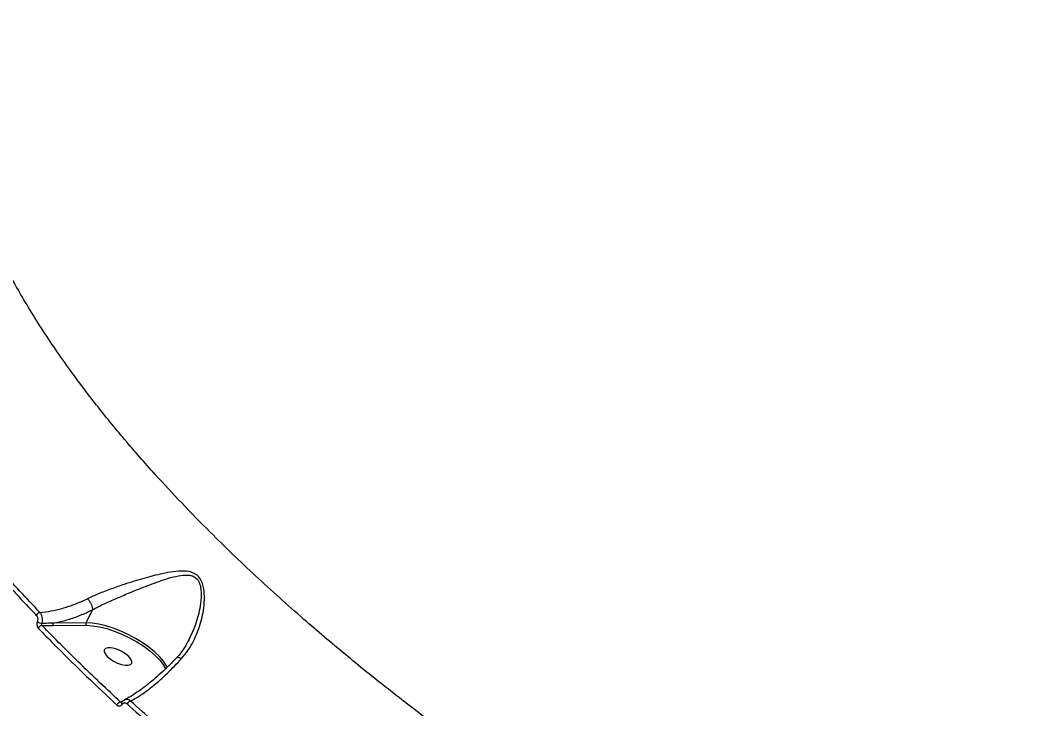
# Model space of a CAD drawing. Header units: millimetres. Extents: x -6328 to 5334, y -5037 to 4112.
# Drawn here: x -3359.1 to -3058, y 952.4 to 1155 of the extents above; entities that cross this region are included whole.
import ezdxf

# ---------------------------------------------------------------- set-up
doc = ezdxf.new("R2010")
doc.units = ezdxf.units.MM
for name, color, linetype in [('DIKOM_ОБЪЕКТ', 7, 'Continuous'), ('DIKOM_РАЗМЕР_ЗОНА', 7, 'Continuous'), ('DIKOM_РАЗМЕР_ОБЪЕКТА', 7, 'Continuous')]:
    doc.layers.add(name, color=color, linetype=linetype)
doc.styles.add('style1', font='arial.ttf', dxfattribs={"width": 0.8})
doc.dimstyles.new('1-50', dxfattribs={"dimtxt": 300, "dimasz": 200, "dimexe": 100, "dimexo": 0, "dimgap": 100, "dimtad": 1, "dimtxsty": 'style1', "dimcen": 200, "dimclrd": 7, "dimclre": 7, "dimclrt": 7, "dimadec": 1, "dimazin": 2, "dimtfac": 1, "dimtmove": 0, "dimatfit": 2, "dimfxl": 0, "dimlwd": 25, "dimlwe": 18, "dimarcsym": 0})

# ---------------------------------------------------------------- blocks, each defined once
blk = doc.blocks.new('*D2')
at = {"layer": 'Defpoints', "color": 0, "transparency": 16777216}
for p in [(-5303.77, 2121.42), (-1621.11, 2121.42), (560.33, -2395.62)]:
    blk.add_point(p, dxfattribs=at)
at = {"layer": 'DIKOM_РАЗМЕР_ОБЪЕКТА', "color": 7, "lineweight": 18, "transparency": 16777216}
for p, q in [((-1621.11, 2121.42), (-5403.77, 2121.42)), ((560.33, -2395.62), (-5403.77, -2395.62))]:
    blk.add_line(p, q, dxfattribs=at)
at = {"layer": 'DIKOM_РАЗМЕР_ОБЪЕКТА', "color": 7, "lineweight": 25, "transparency": 16777216}
blk.add_line((-5303.77, -2195.62), (-5303.77, 1921.42), dxfattribs=at)
at = {"layer": 'DIKOM_РАЗМЕР_ОБЪЕКТА', "color": 7, "transparency": 16777216}
for points in [[(-5337.11, 1921.42), (-5270.44, 1921.42), (-5303.77, 2121.42)], [(-5337.11, -2195.62), (-5270.44, -2195.62), (-5303.77, -2395.62)]]:
    blk.add_solid(points, dxfattribs=at)
at = {"layer": 'DIKOM_РАЗМЕР_ОБЪЕКТА', "color": 7, "transparency": 16777216, "insert": (-5556.94, -137.1), "char_height": 300, "attachment_point": 5, "rotation": 90, "style": 'style1'}
blk.add_mtext('4500', dxfattribs=at)
blk = doc.blocks.new('*D3')
at = {"layer": 'Defpoints', "color": 0, "transparency": 16777216}
for p in [(-1814.92, 4111.71), (-5877.98, -3895.62), (33.33, -3895.62)]:
    blk.add_point(p, dxfattribs=at)
at = {"layer": 'DIKOM_РАЗМЕР_ЗОНА', "color": 7, "lineweight": 18, "transparency": 16777216}
for p, q in [((-1814.92, 4111.71), (-5977.98, 4111.71)), ((33.33, -3895.62), (-5977.98, -3895.62))]:
    blk.add_line(p, q, dxfattribs=at)
at = {"layer": 'DIKOM_РАЗМЕР_ЗОНА', "color": 7, "lineweight": 25, "transparency": 16777216}
blk.add_line((-5877.98, 3911.71), (-5877.98, -3695.62), dxfattribs=at)
at = {"layer": 'DIKOM_РАЗМЕР_ЗОНА', "color": 7, "transparency": 16777216}
for points in [[(-5911.31, 3911.71), (-5844.65, 3911.71), (-5877.98, 4111.71)], [(-5911.31, -3695.62), (-5844.65, -3695.62), (-5877.98, -3895.62)]]:
    blk.add_solid(points, dxfattribs=at)
at = {"layer": 'DIKOM_РАЗМЕР_ЗОНА', "color": 7, "transparency": 16777216, "insert": (-6131.15, 108.05), "char_height": 300, "attachment_point": 5, "rotation": 90, "style": 'style1'}
blk.add_mtext('8000', dxfattribs=at)

msp = doc.modelspace()

# ---------------------------------------------------------------- linework, layer by layer
at = {"layer": 'DIKOM_ОБЪЕКТ', "color": 7, "linetype": 'Continuous', "lineweight": 15}
for p, q in [((-3337.928, 981.459), (-3339.853, 977.6)), ((-3352.736, 976.828), (-3349.469, 976.831)), ((-3339.853, 977.6), (-3349.56, 977.528)), ((-3349.469, 976.831), (-3339.762, 976.904)), ((-3309.428, 972.973), (-3309.535, 972.729)), ((-3329.054, 954.523), (-3329.63, 954.279))]:
    msp.add_line(p, q, dxfattribs=at)
at = {"layer": 'DIKOM_ОБЪЕКТ', "color": 7, "linetype": 'Continuous', "lineweight": 15, "flags": 128}
for points in [[(-3315.832, 964.543), (-3316.09, 965.012), (-3317.012, 966.354), (-3318.218, 967.735), (-3319.681, 969.124), (-3321.372, 970.491), (-3323.252, 971.808), (-3325.283, 973.046), (-3327.419, 974.177), (-3329.615, 975.179), (-3331.824, 976.028), (-3333.998, 976.708), (-3336.091, 977.203), (-3338.056, 977.502), (-3339.853, 977.6)], [(-3339.762, 976.904), (-3337.918, 976.798), (-3335.894, 976.474), (-3333.739, 975.941), (-3331.503, 975.21), (-3329.241, 974.299), (-3327.008, 973.231), (-3324.855, 972.031), (-3322.836, 970.728), (-3320.999, 969.352), (-3319.387, 967.937), (-3318.04, 966.517), (-3316.989, 965.126), (-3316.352, 964.001)], [(-3334.449, 969.701), (-3334.494, 969.153), (-3334.208, 968.49), (-3333.615, 967.764), (-3332.761, 967.035), (-3331.717, 966.361), (-3330.567, 965.798), (-3329.404, 965.39), (-3328.323, 965.171), (-3327.41, 965.158), (-3326.741, 965.353), (-3326.368, 965.74), (-3326.323, 966.288), (-3326.608, 966.951), (-3327.202, 967.677), (-3328.055, 968.406), (-3329.099, 969.08), (-3330.249, 969.644), (-3331.412, 970.051), (-3332.494, 970.271), (-3333.406, 970.283), (-3334.076, 970.088), (-3334.449, 969.701)]]:
    msp.add_lwpolyline(points, dxfattribs=at)
at = {"layer": 'DIKOM_ОБЪЕКТ', "color": 7, "linetype": 'Continuous', "lineweight": 15}
for centre, radius, start, end in [((-3353.181, 979.22), 1.412, 97.06337, 154.08343), ((-3352.593, 980.233), 2.782, 235.72484, 265.7791), ((-3352.606, 975.439), 1.394, 95.32785, 154.54686), ((-3348.997, 977.247), 0.629, 153.44876, 221.32701), ((-3339.29, 977.319), 0.629, 153.44867, 221.32786), ((-3326.332, 953.108), 1.549, 103.67709, 154.71409), ((-3329.341, 952.804), 1.503, 101.10468, 155.14908), ((-3328.842, 954.02), 0.555, 161.65268, 228.74626)]:
    msp.add_arc(centre, radius, start, end, dxfattribs=at)
for points, knots in [([(-2965.558, 810.796), (-2971.234, 812.548), (-2982.585, 816.052), (-2999.832, 821.91), (-3017.211, 828.207), (-3034.793, 835.013), (-3052.457, 842.284), (-3070.237, 850.043), (-3087.988, 858.239), (-3104.56, 866.316), (-3119.868, 874.142), (-3133.972, 881.659), (-3147.935, 889.415), (-3161.788, 897.429), (-3175.458, 905.666), (-3188.961, 914.141), (-3202.213, 922.807), (-3214.792, 931.378), (-3226.665, 939.798), (-3238.644, 948.625), (-3251.016, 958.144), (-3263.658, 968.354), (-3276.738, 979.459), (-3290.058, 991.449), (-3301.902, 1002.861), (-3311.641, 1012.829), (-3320.108, 1021.946), (-3328.577, 1031.632), (-3336.903, 1041.852), (-3345.148, 1052.787), (-3353.081, 1064.379), (-3359.847, 1075.557), (-3365.18, 1085.562), (-3369.339, 1094.437), (-3372.836, 1103.147), (-3375.651, 1111.655), (-3377.787, 1119.954), (-3379.219, 1128.011), (-3380.008, 1135.854), (-3379.943, 1140.855), (-3379.91, 1143.36)], [0, 0, 0, 0, 0.0277428, 0.0554856, 0.0835918, 0.1116979, 0.1402848, 0.1688716, 0.1978427, 0.2268138, 0.2503664, 0.2739191, 0.2976931, 0.3214671, 0.3455316, 0.3695961, 0.393891, 0.4181859, 0.4402547, 0.4623235, 0.4890861, 0.5158638, 0.5426264, 0.5757713, 0.6089163, 0.6309326, 0.652949, 0.6796477, 0.7063614, 0.7330602, 0.7661254, 0.7991906, 0.8241634, 0.8492229, 0.8742824, 0.8994293, 0.9244842, 0.9496267, 0.9747692, 1, 1, 1, 1]), ([(-3396.129, 1030.2), (-3393.21, 1026.099), (-3387.365, 1017.886), (-3377.351, 1005.344), (-3366.498, 992.654), (-3358.47, 984.114), (-3354.451, 979.837)], [0, 0, 0, 0, 0.2482503, 0.4971899, 0.7482385, 1, 1, 1, 1]), ([(-3353.355, 980.621), (-3357.31, 984.828), (-3365.232, 993.254), (-3376.027, 1005.857), (-3386.082, 1018.432), (-3391.982, 1026.719), (-3394.936, 1030.868)], [0, 0, 0, 0, 0.2482505, 0.4971903, 0.7482387, 1, 1, 1, 1]), ([(-3422.899, 1025.76), (-3422.584, 1024.31), (-3421.527, 1019.447), (-3418.606, 1010.782), (-3414.082, 999.61), (-3408.953, 989.236), (-3403.659, 979.818), (-3398.79, 971.907), (-3393.637, 964.159), (-3388.251, 956.582), (-3382.464, 948.931), (-3374.956, 939.557), (-3365.393, 928.428), (-3353.508, 915.66), (-3341.158, 903.322), (-3328.501, 891.458), (-3316.137, 880.52), (-3303.815, 870.164), (-3291.873, 860.576), (-3279.715, 851.229), (-3266.023, 841.128), (-3250.939, 830.514), (-3234.399, 819.455), (-3218.689, 809.445), (-3203.407, 800.134), (-3188.904, 791.659), (-3174.422, 783.534), (-3158.402, 774.902), (-3141.1, 766.017), (-3122.524, 756.978), (-3105.22, 748.997), (-3088.684, 741.754), (-3073.238, 735.321), (-3058.051, 729.31), (-3043.081, 723.695), (-3028.07, 718.351), (-3018.092, 715.065), (-3013.098, 713.421)], [0, 0, 0, 0, 0.0144718, 0.0485391, 0.0827126, 0.1187735, 0.1426499, 0.1665629, 0.1882447, 0.2099265, 0.231718, 0.2535095, 0.2893309, 0.3252754, 0.3602302, 0.3922148, 0.4242869, 0.4518443, 0.4794575, 0.5056644, 0.5319192, 0.5669316, 0.5989686, 0.631093, 0.6586948, 0.6863524, 0.7126009, 0.7388973, 0.7739972, 0.8061138, 0.8383179, 0.8659875, 0.8937129, 0.9200252, 0.9463853, 0.9731675, 1, 1, 1, 1]), ([(-3311.686, 967.086), (-3311.041, 967.871), (-3309.741, 969.454), (-3307.811, 972.814), (-3306.046, 977.239), (-3305.04, 982.067), (-3304.908, 985.722), (-3305.19, 988.025), (-3305.689, 989.769), (-3306.611, 991.282), (-3307.964, 992.275), (-3309.491, 992.76), (-3311.544, 992.951), (-3314.175, 992.728), (-3318.05, 991.999), (-3322.853, 990.743), (-3327.949, 989.18), (-3332.468, 987.62), (-3336.155, 986.219), (-3338.349, 985.204), (-3339.376, 984.728)], [0, 0, 0, 0, 0.0515649, 0.1038944, 0.1938056, 0.2863971, 0.343697, 0.372759, 0.4024673, 0.4366789, 0.4671091, 0.4964619, 0.5269704, 0.5803763, 0.634947, 0.725167, 0.8181223, 0.8802031, 0.943889, 1, 1, 1, 1]), ([(-3337.927, 981.465), (-3337.926, 981.465), (-3336.973, 981.98), (-3334.837, 983.055), (-3331.358, 984.644), (-3327.114, 986.46), (-3322.272, 988.409), (-3317.766, 990.073), (-3314.071, 991.192), (-3311.503, 991.723), (-3309.573, 991.739), (-3308.206, 991.384), (-3307.081, 990.617), (-3306.324, 989.223), (-3305.981, 987.586), (-3305.871, 985.366), (-3306.248, 981.833), (-3307.342, 977.395), (-3308.775, 974.359), (-3309.428, 972.973)], [0, 0, 0, 0, 0.0000359, 0.0643124, 0.1365315, 0.2105414, 0.3158966, 0.4241163, 0.4850992, 0.5469997, 0.5876082, 0.6115295, 0.6429571, 0.6784988, 0.7099472, 0.7424932, 0.8074029, 0.9121123, 1, 1, 1, 1]), ([(-3339.376, 984.728), (-3339.65, 984.595), (-3341.048, 983.912), (-3343.577, 982.836), (-3346.919, 981.726), (-3350.216, 980.938), (-3352.305, 980.727), (-3353.355, 980.621)], [0, 0, 0, 0, 0.0563914, 0.288291, 0.5227681, 0.7600043, 1, 1, 1, 1]), ([(-3339.376, 984.728), (-3339.349, 984.702), (-3339.228, 984.585), (-3338.945, 984.262), (-3338.552, 983.674), (-3338.193, 982.902), (-3337.956, 982.118), (-3337.937, 981.683), (-3337.927, 981.465)], [0, 0, 0, 0, 0.0350348, 0.1552513, 0.3664391, 0.5776263, 0.7888131, 1, 1, 1, 1]), ([(-3354.451, 979.837), (-3354.365, 979.726), (-3354.192, 979.505), (-3354.051, 979.033), (-3354.021, 978.523), (-3354.086, 978.15), (-3354.15, 977.965), (-3354.16, 977.934)], [0, 0, 0, 0, 0.2378088, 0.4755153, 0.7135038, 0.9515312, 1, 1, 1, 1]), ([(-3352.798, 977.459), (-3352.781, 977.511), (-3352.681, 977.817), (-3352.586, 978.437), (-3352.655, 979.284), (-3352.909, 980.069), (-3353.206, 980.437), (-3353.355, 980.621)], [0, 0, 0, 0, 0.0485308, 0.2867338, 0.5246988, 0.7622785, 1, 1, 1, 1]), ([(-3349.56, 977.528), (-3348.357, 977.774), (-3346.025, 978.252), (-3342.407, 979.464), (-3339.718, 980.592), (-3338.218, 981.319), (-3337.928, 981.459)], [0, 0, 0, 0, 0.3208307, 0.6223551, 0.9272313, 1, 1, 1, 1]), ([(-3337.928, 981.459), (-3337.928, 981.461), (-3337.927, 981.463), (-3337.927, 981.465), (-3337.927, 981.465)], [0, 0, 0, 0, 0.6744349, 1, 1, 1, 1]), ([(-3354.16, 977.934), (-3354.171, 977.904), (-3354.234, 977.72), (-3354.299, 977.35), (-3354.268, 976.842), (-3354.126, 976.371), (-3353.952, 976.149), (-3353.865, 976.039)], [0, 0, 0, 0, 0.0479293, 0.2856334, 0.523625, 0.7617704, 1, 1, 1, 1]), ([(-3353.865, 976.039), (-3353.495, 975.656), (-3351.642, 973.744), (-3346.987, 969.022), (-3339.723, 961.865), (-3333.712, 956.247), (-3330.705, 953.436)], [0, 0, 0, 0, 0.0507693, 0.253855, 0.6266991, 1, 1, 1, 1]), ([(-3352.736, 976.828), (-3352.761, 976.864), (-3352.813, 976.938), (-3352.85, 977.095), (-3352.851, 977.264), (-3352.825, 977.387), (-3352.802, 977.448), (-3352.798, 977.459)], [0, 0, 0, 0, 0.2385191, 0.4769727, 0.7149768, 0.9522192, 1, 1, 1, 1]), ([(-3349.56, 977.528), (-3349.796, 977.52), (-3350.876, 977.484), (-3351.955, 977.47), (-3352.798, 977.459)], [0, 0, 0, 0, 0.2185559, 1, 1, 1, 1]), ([(-3329.63, 954.279), (-3333.638, 958.032), (-3341.661, 965.546), (-3349.042, 973.064), (-3352.736, 976.828)], [0, 0, 0, 0, 0.49945, 1, 1, 1, 1]), ([(-3309.484, 972.718), (-3309.911, 971.924), (-3310.781, 970.307), (-3312.052, 968.495), (-3312.951, 967.564), (-3313.218, 967.287)], [0, 0, 0, 0, 0.4041046, 0.8228715, 1, 1, 1, 1]), ([(-3313.207, 967.32), (-3313.426, 967.086), (-3314.401, 966.039), (-3316.124, 964.339), (-3318.362, 962.239), (-3320.563, 960.335), (-3322.699, 958.637), (-3324.746, 957.162), (-3326.651, 955.96), (-3327.924, 955.229), (-3328.502, 954.972), (-3328.546, 954.952)], [0, 0, 0, 0, 0.0387894, 0.1729967, 0.3086392, 0.4453178, 0.5824943, 0.7193312, 0.8550311, 0.9888427, 1, 1, 1, 1]), ([(-3326.699, 954.613), (-3326.135, 954.914), (-3324.802, 955.624), (-3322.51, 957.148), (-3319.487, 959.482), (-3315.872, 962.68), (-3313.093, 965.605), (-3311.686, 967.086)], [0, 0, 0, 0, 0.1301673, 0.3081385, 0.4882733, 0.7408505, 1, 1, 1, 1]), ([(-3311.686, 967.086), (-3311.709, 967.099), (-3311.941, 967.226), (-3312.375, 967.399), (-3312.884, 967.464), (-3313.078, 967.338), (-3313.169, 967.279)], [0, 0, 0, 0, 0.0361908, 0.3629906, 0.7018863, 1, 1, 1, 1]), ([(-3328.549, 954.865), (-3328.669, 954.816), (-3329, 954.68), (-3329.22, 954.381), (-3329.361, 954.19)], [0, 0, 0, 0, 0.3623365, 1, 1, 1, 1]), ([(-3326.699, 954.613), (-3326.764, 954.663), (-3327.028, 954.861), (-3327.535, 955.057), (-3328.11, 955.091), (-3328.411, 954.938), (-3328.517, 954.885)], [0, 0, 0, 0, 0.1169647, 0.4703251, 0.813704, 1, 1, 1, 1]), ([(-3262.048, 902.034), (-3267.17, 905.815), (-3277.427, 913.386), (-3292.167, 924.955), (-3306.401, 936.667), (-3317.856, 946.581), (-3324.458, 952.578), (-3326.699, 954.613)], [0, 0, 0, 0, 0.2200464, 0.4406219, 0.6628116, 0.885546, 1, 1, 1, 1]), ([(-3330.705, 953.436), (-3330.668, 953.404), (-3330.521, 953.277), (-3330.229, 953.142), (-3329.846, 953.132), (-3329.483, 953.277), (-3329.3, 953.494), (-3329.208, 953.603)], [0, 0, 0, 0, 0.0795875, 0.3194881, 0.5497988, 0.7748586, 1, 1, 1, 1]), ([(-3329.395, 954.166), (-3329.41, 954.159), (-3329.46, 954.133), (-3329.535, 954.16), (-3329.595, 954.216), (-3329.623, 954.267), (-3329.63, 954.279)], [0, 0, 0, 0, 0.1526236, 0.495201, 0.8726159, 1, 1, 1, 1]), ([(-3329.368, 954.199), (-3329.371, 954.194), (-3329.389, 954.161), (-3329.408, 954.154), (-3329.403, 954.156), (-3329.402, 954.156)], [0, 0, 0, 0, 0.1282032, 0.8409383, 1, 1, 1, 1]), ([(-3329.208, 953.603), (-3329.118, 953.71), (-3328.937, 953.925), (-3328.578, 954.069), (-3328.201, 954.059), (-3327.915, 953.925), (-3327.769, 953.801), (-3327.733, 953.77)], [0, 0, 0, 0, 0.2263604, 0.4527269, 0.6823825, 0.9207758, 1, 1, 1, 1]), ([(-3327.733, 953.77), (-3325.487, 951.729), (-3318.923, 945.767), (-3307.534, 935.906), (-3293.334, 924.213), (-3278.509, 912.57), (-3268.13, 904.907), (-3262.934, 901.07)], [0, 0, 0, 0, 0.1144547, 0.3345006, 0.5550758, 0.7772655, 1, 1, 1, 1])]:
    msp.add_open_spline(points, degree=3, knots=knots, dxfattribs=at)

# ---------------------------------------------------------------- dimensions: what is measured, and where the dimension line sits
at = {"layer": 'DIKOM_РАЗМЕР_ЗОНА'}
dim = msp.add_linear_dim(base=(-5877.98, -3895.616), p1=(-1814.925, 4111.709), p2=(33.33, -3895.616), angle=90, text='8000', dimstyle='1-50', dxfattribs=at)
dim.commit()
dim.dimension.update_dxf_attribs({"geometry": '*D3', "text_midpoint": (-5877.98, 108.046), "dimtype": 160})
at = {"layer": 'DIKOM_РАЗМЕР_ОБЪЕКТА'}
dim = msp.add_linear_dim(base=(-5303.773, 2121.419), p1=(560.33, -2395.616), p2=(-1621.109, 2121.419), angle=90, text='4500', dimstyle='1-50', dxfattribs=at)
dim.commit()
dim.dimension.update_dxf_attribs({"geometry": '*D2', "text_midpoint": (-5303.773, -137.099), "dimtype": 160})

doc.saveas('drawing.dxf')
